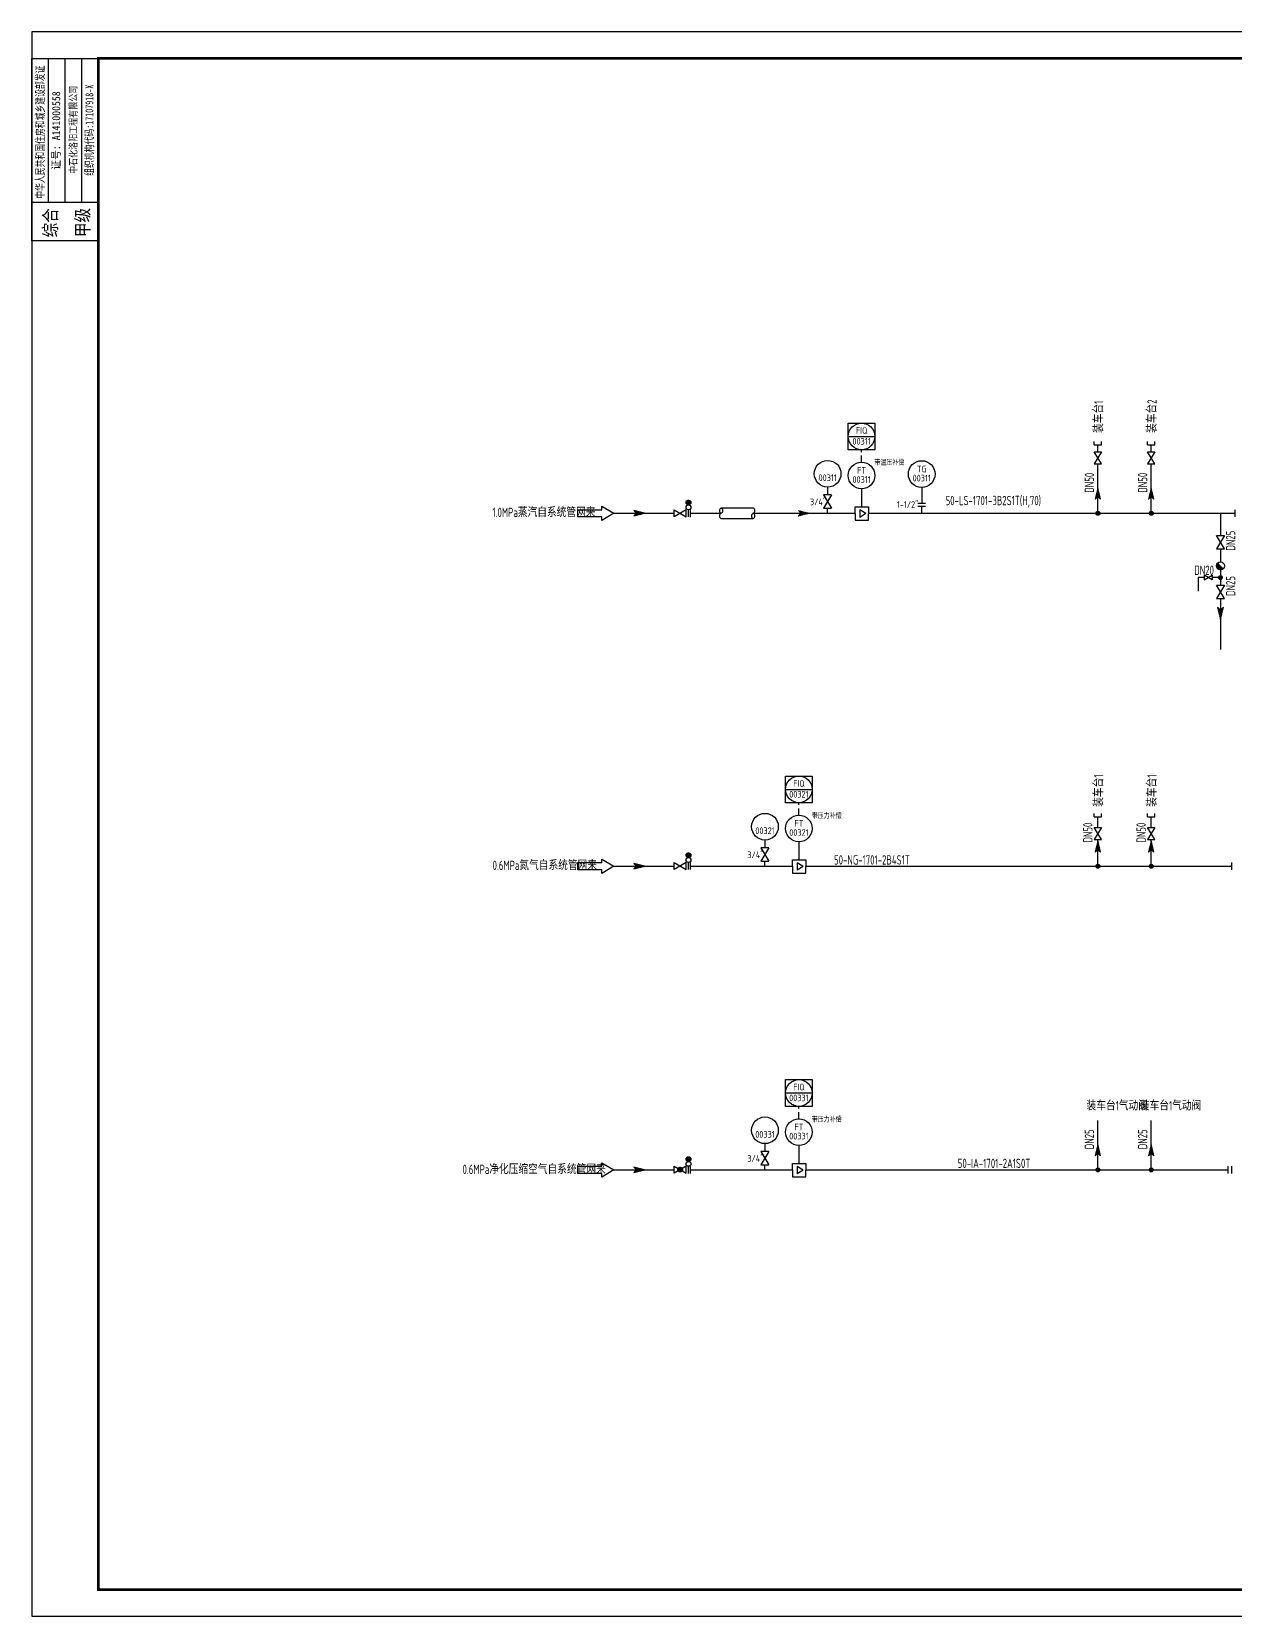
# Model space of a CAD drawing. Extents: x 24843 to 27502, y -10108 to -7552.
# Drawn here: x 26620 to 27072, y -10108 to -9514 of the extents above; entities that cross this region are included whole.
import ezdxf
from ezdxf.enums import TextEntityAlignment as Align

# ---------------------------------------------------------------- set-up
doc = ezdxf.new("R2010")
doc.units = 0
doc.linetypes.add('HIDDEN', pattern=[0.375, 0.25, -0.125])
doc.linetypes.add('NEWHIDDEN', pattern=[3.8, 2.5, -1.3])
doc.layers.get('0').update_dxf_attribs({"linetype": 'CONTINUOUS'})
for name, color, linetype in [('GREEN', 7, 'CONTINUOUS'), ('INST', 4, 'CONTINUOUS'), ('MIN', 6, 'CONTINUOUS'), ('WIDE', 7, 'CONTINUOUS'), ('仪电', 7, 'CONTINUOUS')]:
    doc.layers.add(name, color=color, linetype=linetype)
doc.styles.add('CORPORATION', font='simhei.ttf')
doc.styles.add('LYTXT', font='ascii.shx', dxfattribs={"width": 0.8, "height": 4, "bigfont": 'LYTXT.shx'})
doc.styles.add('YKCAD', font='isocpeur.ttf', dxfattribs={"width": 0.8, "height": 0.125})

# ---------------------------------------------------------------- blocks, each defined once
blk = doc.blocks.new('*X66')
at = {"color": 0, "linetype": 'Continuous'}
for p, q in [((62.27, 55.73), (62.28, 55.74)), ((62.36, 55.64), (62.42, 55.71)), ((63.52, 54.57), (62.37, 55.72)), ((62.45, 55.55), (62.57, 55.67)), ((62.54, 55.46), (62.71, 55.64)), ((63.66, 54.6), (62.6, 55.66)), ((62.62, 55.38), (62.85, 55.6)), ((62.71, 55.29), (62.99, 55.57)), ((62.8, 55.2), (63.13, 55.53)), ((63.8, 54.64), (62.84, 55.6)), ((62.89, 55.11), (63.27, 55.49)), ((62.98, 55.02), (63.41, 55.46)), ((63.94, 54.67), (63.07, 55.54)), ((64.09, 54.71), (63.31, 55.49)), ((62.39, 54.28), (62.34, 54.34)), ((62.53, 54.32), (62.42, 54.42)), ((62.43, 54.29), (63.56, 55.42)), ((62.67, 54.36), (62.51, 54.51)), ((62.81, 54.39), (62.6, 54.6)), ((62.66, 54.35), (63.7, 55.39)), ((62.95, 54.43), (62.69, 54.69)), ((63.1, 54.46), (62.78, 54.78)), ((63.24, 54.5), (62.87, 54.87)), ((62.9, 54.41), (63.84, 55.35)), ((63.38, 54.53), (62.96, 54.96)), ((63.13, 54.47), (63.98, 55.32)), ((63.37, 54.53), (64.12, 55.28)), ((64.23, 54.74), (63.54, 55.43)), ((63.6, 54.59), (64.26, 55.25)), ((64.37, 54.78), (63.78, 55.37)), ((63.84, 54.65), (64.4, 55.21)), ((64.51, 54.81), (64.02, 55.31)), ((64.08, 54.71), (64.55, 55.18)), ((64.65, 54.85), (64.25, 55.25)), ((64.31, 54.77), (64.69, 55.14)), ((64.79, 54.89), (64.49, 55.19)), ((64.55, 54.82), (64.83, 55.11)), ((64.93, 54.92), (64.72, 55.13)), ((64.78, 54.88), (64.97, 55.07)), ((65.08, 54.96), (64.96, 55.07)), ((65.02, 54.94), (65.11, 55.03)), ((65.22, 54.99), (65.19, 55.01))]:
    blk.add_line(p, q, dxfattribs=at)
blk = doc.blocks.new('ARROW')
at = {"layer": 'GREEN', "color": 3, "linetype": 'Continuous'}
for p, q in [((0, 1.5), (10, 1.5)), ((0, -1.5), (0, 1.5)), ((10, 3), (15, 0)), ((10, 1.5), (10, 3)), ((15, 0), (10, -3)), ((10, -1.5), (0, -1.5)), ((10, -3), (10, -1.5))]:
    blk.add_line(p, q, dxfattribs=at)
blk = doc.blocks.new('*U30')
for p, q in [((-0.125, 0.125), (-0.125, 0.464)), ((-0.25, 0.125), (0, 0.125)), ((-0.25, 0), (-0.25, 0.125)), ((-0.25, 0), (-0.25, -0.125)), ((-0.161, 0.069), (-0.161, -0.07)), ((-0.05, -0.001), (-0.161, 0.069)), ((0, 0.125), (0, 0)), ((0, -0.125), (0, 0)), ((-0.25, -0.125), (0, -0.125)), ((-0.05, -0.001), (-0.161, -0.07))]:
    blk.add_line(p, q)
blk.add_circle((-0.128, 0.714), 0.25)
at = {"style": 'YKCAD', "width": 0.8, "flags": 8}
blk.add_attdef('IA100', text='', height=0.125, dxfattribs=at).set_placement((-0.128, 0.748), align=Align.CENTER)
at = {"style": 'YKCAD', "width": 0.8}
blk.add_attdef('IA101', text='', height=0.125, dxfattribs=at).set_placement((-0.128, 0.576), align=Align.CENTER)
at = {"style": 'YKCAD', "width": 0.95}
for tag, p, flags in [('IA102', (-0.222, 0.374), 3), ('IA103', (-0.221, 0.303), 1), ('IA104', (-0.22, 0.229), 1)]:
    blk.add_attdef(tag, p, '', height=0.05, dxfattribs=dict(at, flags=flags))
blk = doc.blocks.new('*U23')
for p, q in [((-5, 5), (5, 5)), ((-5, -5), (-5, 5)), ((-5, 0), (5, 0)), ((5, 5), (5, -5)), ((5, -5), (-5, -5))]:
    blk.add_line(p, q)
blk.add_circle((0, 0), 5)
at = {"style": 'YKCAD', "width": 0.8}
for tag, p in [('IA100', (0.01, 0.98)), ('IA101', (0.01, -3.08))]:
    blk.add_attdef(tag, text='', height=2.5, dxfattribs=at).set_placement(p, align=Align.CENTER)
for tag, p in [('IA105', (5.81, 2.92)), ('IA107', (5.81, 0.21)), ('IA108', (5.81, -2.42)), ('IA106', (5.83, -5.21))]:
    blk.add_attdef(tag, p, '', height=2.5, dxfattribs=at)
at = {"style": 'YKCAD', "width": 0.95}
for tag, p, flags in [('IA102', (-1.85, -6.05), 3), ('IA103', (-1.85, -7.3), 1), ('IA104', (-1.85, -8.55), 1)]:
    blk.add_attdef(tag, p, '', height=1, dxfattribs=dict(at, flags=flags))
blk = doc.blocks.new('LC311')
for p, q in [((-2.5, 1.5), (2.5, -1.5)), ((-2.5, -1.5), (2.5, 1.5)), ((-2.5, 1.5), (-2.5, -1.5)), ((2.5, -1.5), (2.5, 1.5))]:
    blk.add_line(p, q)
blk.add_lwpolyline([(-2.5, 1.5), (-2.5, 1.5), (-2.5, 1.5), (-2.5, 1.5)], close=True)
blk = doc.blocks.new('*U28')
for p, q in [((0, 0.491), (0, 0.345)), ((0, 0.459), (0, 0.402)), ((0, 0), (0, 0.095))]:
    blk.add_line(p, q)
blk.add_circle((0, 0.741), 0.25)
at = {"linetype": 'HIDDEN', "xscale": 0.04999999999999982, "yscale": 0.04999999999999982, "zscale": 0.04999999999999982, "rotation": 270}
blk.add_blockref('LC311', (-0.001, 0.22), dxfattribs=at)
at = {"style": 'YKCAD', "width": 0.8}
blk.add_text('3/4"', height=0.125, dxfattribs=at).set_placement((-0.331, 0.151))
at = {"style": 'YKCAD', "width": 0.8, "flags": 10}
blk.add_attdef('IA100', text='', height=0.125, dxfattribs=at).set_placement((0.001, 0.775), align=Align.CENTER)
at = {"style": 'YKCAD', "width": 0.8}
blk.add_attdef('IA101', text='', height=0.125, dxfattribs=at).set_placement((0.001, 0.603), align=Align.CENTER)
at = {"style": 'YKCAD', "width": 0.95}
for tag, p, flags in [('IA102', (-0.093, 0.552), 3), ('IA103', (-0.093, 0.489), 1), ('IA104', (-0.093, 0.427), 1)]:
    blk.add_attdef(tag, p, '', height=0.05, dxfattribs=dict(at, flags=flags))
blk = doc.blocks.new('*U27')
for p, q in [((0, 0.491), (0, 0.203)), ((0, 0.459), (0, 0.402)), ((0, 0), (0, 0.123))]:
    blk.add_line(p, q)
at = {"const_width": 0.025}
for points in [[(-0.076, 0.135), (0.074, 0.135)], [(0.074, 0.192), (0.074, 0.192), (-0.076, 0.192)]]:
    blk.add_lwpolyline(points, dxfattribs=at)
blk.add_circle((0, 0.741), 0.25)
at = {"style": 'YKCAD', "width": 0.8}
blk.add_text('1-1/2"', height=0.125, dxfattribs=at).set_placement((-0.466, 0.107))
at = {"style": 'YKCAD', "width": 0.8, "flags": 8}
blk.add_attdef('IA100', text='', height=0.125, dxfattribs=at).set_placement((0.001, 0.775), align=Align.CENTER)
at = {"style": 'YKCAD', "width": 0.8}
blk.add_attdef('IA101', text='', height=0.125, dxfattribs=at).set_placement((0.001, 0.603), align=Align.CENTER)
at = {"style": 'YKCAD', "width": 0.95}
for tag, p, flags in [('IA102', (-0.093, 0.552), 3), ('IA103', (-0.093, 0.489), 1), ('IA104', (-0.093, 0.427), 1)]:
    blk.add_attdef(tag, p, '', height=0.05, dxfattribs=dict(at, flags=flags))

msp = doc.modelspace()

# ---------------------------------------------------------------- hatches: boundary and pattern name
at = {"layer": '仪电', "linetype": 'Continuous', "ltscale": 0.01}
for color, points in [(3, [(27020.99, -9694.45, 1), (27019.49, -9694.45, 1)]), (3, [(27040.99, -9694.45, 1), (27039.49, -9694.45, 1)]), (4, [(27065.46, -9718.52, 1), (27066.96, -9718.52, 1)]), (3, [(27020.99, -9826.75, 1), (27019.49, -9826.75, 1)]), (3, [(27040.99, -9826.75, 1), (27039.49, -9826.75, 1)]), (3, [(27020.99, -9940.57, 1), (27019.49, -9940.57, 1)]), (3, [(27040.99, -9940.57, 1), (27039.49, -9940.57, 1)])]:
    msp.add_hatch(color=color, dxfattribs=at).paths.add_polyline_path(points)

# ---------------------------------------------------------------- linework, layer by layer
for p, q in [((26626.61, -9578), (26626.61, -9523.92)), ((26632.86, -9578), (26632.86, -9523.92)), ((26639.11, -9578), (26639.11, -9523.92)), ((26645.36, -9578), (26620.36, -9578))]:
    msp.add_line(p, q)
at = {"color": 6}
for p, q in [((27020.24, -9671.39), (27020.24, -9668.82)), ((27040.24, -9671.39), (27040.24, -9668.82))]:
    msp.add_line(p, q, dxfattribs=at)
at = {"color": 3, "linetype": 'Continuous'}
for p, q in [((26878.94, -9692.45), (26890.94, -9692.45)), ((26878.94, -9696.45), (26890.94, -9696.45)), ((27064.71, -9714.12), (27065.44, -9713.39)), ((27064.71, -9714.29), (27065.53, -9713.48)), ((27064.71, -9714.08), (27066.29, -9715.66)), ((27064.71, -9714.25), (27066.12, -9715.66)), ((27064.73, -9713.93), (27065.35, -9713.3)), ((27064.73, -9714.45), (27065.61, -9713.57)), ((27064.73, -9713.92), (27066.45, -9715.64)), ((27064.74, -9714.46), (27065.91, -9715.63)), ((27064.76, -9713.77), (27066.6, -9715.61)), ((27064.77, -9714.59), (27065.7, -9713.66)), ((27064.78, -9713.69), (27065.26, -9713.21)), ((27064.8, -9713.64), (27066.73, -9715.57)), ((27064.81, -9714.71), (27065.66, -9715.56)), ((27064.82, -9714.72), (27065.79, -9713.75)), ((27064.85, -9713.51), (27066.86, -9715.52)), ((27064.87, -9714.84), (27065.88, -9713.83)), ((27064.92, -9713.4), (27066.97, -9715.45)), ((27064.93, -9714.96), (27065.97, -9713.92)), ((27064.94, -9713.36), (27065.17, -9713.13)), ((27064.99, -9713.29), (27067.08, -9715.38)), ((27065.01, -9715.06), (27066.06, -9714.01)), ((27065.06, -9713.19), (27067.18, -9715.31)), ((27065.09, -9715.16), (27066.14, -9714.1)), ((27065.11, -9715.18), (27065.19, -9715.26)), ((27067.27, -9715.22), (27065.15, -9713.1)), ((27065.17, -9715.25), (27066.23, -9714.19)), ((27065.27, -9715.33), (27066.32, -9714.28)), ((27065.37, -9715.41), (27066.41, -9714.36)), ((27065.48, -9715.47), (27066.5, -9714.45)), ((27065.6, -9715.53), (27066.59, -9714.54)), ((27065.72, -9715.58), (27066.67, -9714.63)), ((27065.86, -9715.62), (27066.76, -9714.72)), ((27066.01, -9715.65), (27066.85, -9714.81)), ((27066.17, -9715.66), (27066.94, -9714.89)), ((27066.36, -9715.65), (27067.03, -9714.98)), ((27066.57, -9715.62), (27067.12, -9715.07)), ((27066.84, -9715.52), (27067.2, -9715.16))]:
    msp.add_line(p, q, dxfattribs=at)
at = {"color": 1, "linetype": 'Continuous'}
msp.add_line((27057.89, -9718.52), (27057.89, -9723.68), dxfattribs=at)
at = {"color": 1}
msp.add_line((26944.67, -9940.55), (27068.96, -9940.54), dxfattribs=at)
for points in [[(26620.36, -10107.92), (27461.36, -10107.92), (27461.36, -9513.92), (26620.36, -9513.92)], [(26645.36, -9592.3), (26620.36, -9592.3), (26620.36, -9523.92), (26645.36, -9523.92)]]:
    msp.add_lwpolyline(points, close=True)
at = {"const_width": 1}
msp.add_lwpolyline([(26645.36, -10097.92), (27451.36, -10097.92), (27451.36, -9523.92), (26645.36, -9523.92)], close=True, dxfattribs=at)
at = {"color": 3, "linetype": 'Continuous'}
msp.add_circle((27066.21, -9714.16), 1.5, dxfattribs=at)
for centre, start, end in [((26879.44, -9693.45), 116.56505, 243.43495), ((26878.44, -9693.45), 296.56505, 63.43495), ((26890.44, -9693.45), 296.56505, 63.43495), ((26879.44, -9695.45), 116.56505, 243.43495), ((26891.44, -9695.45), 116.56505, 243.43495), ((26890.44, -9695.45), 296.56505, 63.43495)]:
    msp.add_arc(centre, 1.12, start, end, dxfattribs=at)
at = {"layer": 'GREEN', "color": 3, "linetype": 'Continuous'}
for p, q in [((27018.89, -9668.82), (27018.89, -9667.55)), ((27018.89, -9668.82), (27021.59, -9668.82)), ((27021.59, -9668.82), (27021.59, -9667.55)), ((27038.89, -9668.82), (27038.89, -9667.55)), ((27038.89, -9668.82), (27041.59, -9668.82)), ((27041.59, -9668.82), (27041.59, -9667.55)), ((27021.59, -9675.89), (27018.89, -9671.39)), ((27021.59, -9671.39), (27018.89, -9675.89)), ((27018.89, -9671.39), (27021.59, -9671.39)), ((27018.89, -9675.89), (27021.59, -9675.89)), ((27041.59, -9675.89), (27038.89, -9671.39)), ((27041.59, -9671.39), (27038.89, -9675.89)), ((27038.89, -9671.39), (27041.59, -9671.39)), ((27038.89, -9675.89), (27041.59, -9675.89)), ((27020.24, -9685.11), (27019.23, -9689.16)), ((27021.26, -9689.16), (27020.24, -9685.11)), ((27040.24, -9685.11), (27039.23, -9689.16)), ((27041.26, -9689.16), (27040.24, -9685.11)), ((26850.23, -9694.45), (26846.18, -9693.43)), ((26846.18, -9693.43), (26847.19, -9694.45)), ((26850.23, -9694.45), (26846.18, -9693.43)), ((26846.18, -9693.43), (26847.19, -9694.45)), ((26865.85, -9693.1), (26861.35, -9695.8)), ((26861.35, -9693.1), (26865.85, -9695.8)), ((26861.35, -9695.8), (26861.35, -9693.1)), ((26865.85, -9695.8), (26865.85, -9693.1)), ((27019.23, -9689.16), (27020.24, -9688.15)), ((27020.24, -9688.15), (27021.26, -9689.16)), ((27039.23, -9689.16), (27040.24, -9688.15)), ((27040.24, -9688.15), (27041.26, -9689.16)), ((27071.56, -9693.1), (27071.56, -9695.8)), ((26846.18, -9695.46), (26850.23, -9694.45)), ((26847.19, -9694.45), (26846.18, -9695.46)), ((26846.18, -9695.46), (26850.23, -9694.45)), ((26847.19, -9694.45), (26846.18, -9695.46)), ((27067.73, -9707.75), (27064.73, -9702.75)), ((27067.73, -9702.75), (27064.73, -9707.75)), ((27064.73, -9702.75), (27067.73, -9702.75)), ((27064.73, -9707.75), (27067.73, -9707.75)), ((27060.05, -9719.42), (27063.05, -9717.62)), ((27060.05, -9717.62), (27060.05, -9719.42)), ((27063.05, -9719.42), (27060.05, -9717.62)), ((27063.05, -9717.62), (27063.05, -9719.42)), ((27067.73, -9726.38), (27064.73, -9721.38)), ((27067.73, -9721.38), (27064.73, -9726.38)), ((27064.73, -9721.38), (27067.73, -9721.38)), ((27064.73, -9726.38), (27067.73, -9726.38)), ((27065.08, -9729.67), (27066.21, -9734.17)), ((27066.21, -9730.79), (27065.08, -9729.67)), ((27066.21, -9734.17), (27067.33, -9729.67)), ((27067.33, -9729.67), (27066.21, -9730.79)), ((27018.89, -9808.19), (27018.89, -9806.92)), ((27021.59, -9808.19), (27021.59, -9806.92)), ((27038.89, -9808.19), (27038.89, -9806.92)), ((27041.59, -9808.19), (27041.59, -9806.92)), ((27018.89, -9808.19), (27021.59, -9808.19)), ((27021.59, -9816.74), (27018.89, -9812.24)), ((27021.59, -9812.24), (27018.89, -9816.74)), ((27018.89, -9812.24), (27021.59, -9812.24)), ((27038.89, -9808.19), (27041.59, -9808.19)), ((27041.59, -9816.74), (27038.89, -9812.24)), ((27041.59, -9812.24), (27038.89, -9816.74)), ((27038.89, -9812.24), (27041.59, -9812.24)), ((27018.89, -9816.74), (27021.59, -9816.74)), ((27020.24, -9817.41), (27019.23, -9821.46)), ((27021.26, -9821.46), (27020.24, -9817.41)), ((27038.89, -9816.74), (27041.59, -9816.74)), ((27040.24, -9817.41), (27039.23, -9821.46)), ((27041.26, -9821.46), (27040.24, -9817.41)), ((27019.23, -9821.46), (27020.24, -9820.45)), ((27020.24, -9820.45), (27021.26, -9821.46)), ((27039.23, -9821.46), (27040.24, -9820.45)), ((27040.24, -9820.45), (27041.26, -9821.46)), ((26850.23, -9826.75), (26846.18, -9825.74)), ((26846.18, -9825.74), (26847.19, -9826.75)), ((26846.18, -9827.76), (26850.23, -9826.75)), ((26847.19, -9826.75), (26846.18, -9827.76)), ((26865.85, -9825.3), (26861.35, -9828)), ((26861.35, -9825.3), (26865.85, -9828)), ((26861.35, -9828), (26861.35, -9825.3)), ((26865.85, -9828), (26865.85, -9825.3)), ((27070.36, -9825.4), (27070.36, -9828.1)), ((27020.24, -9931.23), (27019.23, -9935.28)), ((27021.26, -9935.28), (27020.24, -9931.23)), ((27040.24, -9931.23), (27039.23, -9935.28)), ((27041.26, -9935.28), (27040.24, -9931.23)), ((27019.23, -9935.28), (27020.24, -9934.27)), ((27020.24, -9934.27), (27021.26, -9935.28)), ((27039.23, -9935.28), (27040.24, -9934.27)), ((27040.24, -9934.27), (27041.26, -9935.28)), ((26850.23, -9940.57), (26846.18, -9939.56)), ((26846.18, -9939.56), (26847.19, -9940.57)), ((26846.18, -9941.58), (26850.23, -9940.57)), ((26847.19, -9940.57), (26846.18, -9941.58)), ((26865.85, -9939.12), (26861.35, -9941.82)), ((26861.35, -9939.12), (26865.85, -9941.82)), ((26861.35, -9941.82), (26861.35, -9939.12)), ((26865.85, -9941.82), (26865.85, -9939.12)), ((27068.96, -9939.22), (27068.96, -9941.92)), ((27070.39, -9939.22), (27070.39, -9941.92))]:
    msp.add_line(p, q, dxfattribs=at)
at = {"layer": 'INST', "linetype": 'NEWHIDDEN'}
for p, q in [((26931.6, -9675.28), (26931.6, -9670.63)), ((26908.09, -9807.58), (26908.09, -9802.93)), ((26908.09, -9921.4), (26908.09, -9916.75))]:
    msp.add_line(p, q, dxfattribs=at)
at = {"layer": 'MIN', "color": 1, "lineweight": -3}
for p, q in [((27066.23, -9694.45), (27066.23, -9702.75)), ((27066.23, -9707.75), (27066.23, -9712.66)), ((27066.21, -9715.66), (27066.21, -9721.38)), ((27060.05, -9718.52), (27057.89, -9718.52)), ((27065.46, -9718.52), (27063.05, -9718.52)), ((27066.21, -9726.38), (27066.21, -9745.46))]:
    msp.add_line(p, q, dxfattribs=at)
at = {"layer": 'WIDE', "color": 6}
for p, q in [((27020.24, -9694.45), (27020.24, -9675.89)), ((27040.24, -9694.45), (27040.24, -9675.89))]:
    msp.add_line(p, q, dxfattribs=at)
at = {"layer": 'WIDE', "color": 3, "linetype": 'Continuous'}
for p, q in [((26865.75, -9690.4), (26866.63, -9689.52)), ((26865.76, -9690.55), (26866.78, -9689.53)), ((26865.77, -9690.22), (26866.45, -9689.54)), ((26865.79, -9690.68), (26866.91, -9689.56)), ((26865.83, -9690.8), (26867.02, -9689.6)), ((26865.88, -9689.96), (26866.18, -9689.65)), ((26865.89, -9690.9), (26867.13, -9689.66)), ((26865.95, -9690.99), (26867.22, -9689.73)), ((26866.03, -9691.07), (26867.3, -9689.8)), ((26866.12, -9691.15), (26867.37, -9689.89)), ((26866.21, -9691.21), (26867.44, -9689.99)), ((26866.32, -9691.26), (26867.49, -9690.09)), ((26866.44, -9691.3), (26867.52, -9690.22)), ((26866.58, -9691.32), (26867.54, -9690.35)), ((26866.73, -9695.78), (26866.73, -9693.1)), ((26866.74, -9691.31), (26867.54, -9690.52)), ((26866.95, -9691.27), (26867.49, -9690.72)), ((26867.44, -9695.89), (26867.44, -9693.21)), ((26865.79, -9822.6), (26866.67, -9821.72)), ((26865.8, -9822.75), (26866.82, -9821.73)), ((26865.81, -9822.42), (26866.49, -9821.74)), ((26865.83, -9822.88), (26866.95, -9821.76)), ((26865.87, -9823), (26867.07, -9821.8)), ((26865.92, -9822.15), (26866.23, -9821.85)), ((26865.93, -9823.1), (26867.17, -9821.86)), ((26866, -9823.19), (26867.26, -9821.92)), ((26866.07, -9823.27), (26867.35, -9822)), ((26866.16, -9823.35), (26867.42, -9822.09)), ((26866.26, -9823.41), (26867.48, -9822.19)), ((26866.37, -9823.46), (26867.53, -9822.29)), ((26866.49, -9823.5), (26867.57, -9822.42)), ((26866.63, -9823.52), (26867.59, -9822.55)), ((26866.79, -9823.51), (26867.59, -9822.72)), ((26867, -9823.47), (26867.54, -9822.92)), ((26866.69, -9828), (26866.69, -9825.32)), ((26867.44, -9827.99), (26867.44, -9825.3)), ((26865.79, -9936.52), (26866.67, -9935.64)), ((26865.8, -9936.67), (26866.82, -9935.65)), ((26865.81, -9936.34), (26866.49, -9935.66)), ((26865.83, -9936.8), (26866.95, -9935.68)), ((26865.87, -9936.92), (26867.07, -9935.72)), ((26865.92, -9936.07), (26866.23, -9935.77)), ((26865.93, -9937.02), (26867.17, -9935.78)), ((26866, -9937.11), (26867.26, -9935.84)), ((26866.07, -9937.19), (26867.35, -9935.92)), ((26866.16, -9937.27), (26867.42, -9936.01)), ((26866.26, -9937.33), (26867.48, -9936.11)), ((26866.26, -9937.33), (26867.48, -9936.11)), ((26866.37, -9937.38), (26867.53, -9936.21)), ((26866.37, -9937.38), (26867.53, -9936.21)), ((26866.49, -9937.42), (26867.57, -9936.34)), ((26866.49, -9937.42), (26867.57, -9936.34)), ((26866.63, -9937.44), (26867.59, -9936.47)), ((26866.63, -9937.44), (26867.59, -9936.47)), ((26866.79, -9937.43), (26867.59, -9936.64)), ((26866.79, -9937.43), (26867.59, -9936.64)), ((26867, -9937.39), (26867.54, -9936.84)), ((26867, -9937.39), (26867.54, -9936.84)), ((26862.7, -9940.45), (26863.58, -9939.57)), ((26862.71, -9940.6), (26863.73, -9939.58)), ((26862.72, -9940.27), (26863.4, -9939.59)), ((26862.74, -9940.73), (26863.86, -9939.61)), ((26862.78, -9940.84), (26863.98, -9939.65)), ((26862.83, -9940), (26863.14, -9939.7)), ((26862.84, -9940.95), (26864.08, -9939.71)), ((26862.91, -9941.04), (26864.17, -9939.77)), ((26862.98, -9941.12), (26864.25, -9939.85)), ((26863.07, -9941.19), (26864.33, -9939.94)), ((26863.17, -9941.26), (26864.39, -9940.03)), ((26863.28, -9941.31), (26864.44, -9940.14)), ((26863.4, -9941.34), (26864.48, -9940.26)), ((26863.54, -9941.36), (26864.5, -9940.4)), ((26863.7, -9941.36), (26864.49, -9940.56)), ((26863.9, -9941.31), (26864.45, -9940.77)), ((26866.69, -9941.92), (26866.69, -9939.24)), ((26867.44, -9941.91), (26867.44, -9939.22))]:
    msp.add_line(p, q, dxfattribs=at)
at = {"layer": 'WIDE', "color": 1}
for p, q in [((27020.24, -9812.24), (27020.24, -9808.19)), ((27040.24, -9812.24), (27040.24, -9808.19)), ((27020.24, -9826.75), (27020.24, -9816.74)), ((27040.24, -9826.75), (27040.24, -9816.74)), ((27020.24, -9940.57), (27020.24, -9922.01)), ((27040.24, -9940.57), (27040.24, -9922.01))]:
    msp.add_line(p, q, dxfattribs=at)
at = {"layer": 'WIDE', "color": 1, "linetype": 'Continuous'}
for p, q in [((26867.44, -9826.75), (26905.66, -9826.75)), ((26910.66, -9826.75), (27070.36, -9826.75)), ((26867.44, -9940.57), (26905.66, -9940.56)), ((26910.66, -9940.56), (26944.67, -9940.55))]:
    msp.add_line(p, q, dxfattribs=at)
at = {"layer": 'WIDE', "color": 3, "linetype": 'Continuous'}
for centre in [(26866.69, -9690.42), (26866.69, -9692.22), (26866.69, -9822.62), (26866.69, -9824.42), (26866.69, -9936.54), (26866.69, -9936.54), (26866.69, -9938.34), (26863.6, -9940.47)]:
    msp.add_circle(centre, 0.9, dxfattribs=at)
at = {"layer": '仪电', "color": 1, "linetype": 'Continuous', "ltscale": 0.01}
for p, q in [((26838.69, -9694.45), (26861.35, -9694.45)), ((26867.44, -9694.45), (26878.94, -9694.45)), ((26890.94, -9694.45), (26929.17, -9694.45)), ((26934.17, -9694.45), (27071.56, -9694.45)), ((26838.69, -9826.75), (26861.35, -9826.75)), ((26838.69, -9940.57), (26861.35, -9940.57))]:
    msp.add_line(p, q, dxfattribs=at)
at = {"layer": '仪电', "color": 3, "linetype": 'Continuous', "ltscale": 0.01}
for centre in [(27020.24, -9694.45), (27040.24, -9694.45), (27020.24, -9826.75), (27040.24, -9826.75), (27020.24, -9940.57), (27040.24, -9940.57)]:
    msp.add_circle(centre, 0.75, dxfattribs=at)
at = {"layer": '仪电', "color": 4, "linetype": 'Continuous', "ltscale": 0.01}
msp.add_circle((27066.21, -9718.52), 0.75, dxfattribs=at)

# ---------------------------------------------------------------- block references
at = {"color": 3, "xscale": 0.8999999999996362, "yscale": 0.8999999999996362, "zscale": 0.8999999999996362}
for p in [(26825.19, -9694.45), (26825.19, -9826.75), (26825.19, -9940.57)]:
    msp.add_blockref('ARROW', p, dxfattribs=at)
at = {"layer": 'GREEN', "color": 3, "linetype": 'Continuous', "extrusion": (0, 0, -1)}
for p, xscale, yscale, zscale, rotation in [((-26945.99, -9773.2), 1.350000000000364, 1.350000000000364, -1.35, 90), ((-26965.99, -9773.2), 1.350000000000364, 1.350000000000364, -1.35, 90), ((-26762.14, -9620.2), 1.350000000000364, 1.350000000000364, -1.35, 180), ((-26823.81, -9620.2), 1.350000000000364, 1.350000000000364, -1.35, 180), ((-27148.71, -9636.29), 1.5, 1.5, -1.5, 270), ((-26945.99, -9905.5), 1.350000000000364, 1.350000000000364, -1.35, 90), ((-26965.99, -9905.5), 1.350000000000364, 1.350000000000364, -1.35, 90), ((-26762.14, -9752.5), 1.350000000000364, 1.350000000000364, -1.35, 180), ((-26945.99, -10019.32), 1.350000000000364, 1.350000000000364, -1.35, 90), ((-26965.99, -10019.32), 1.350000000000364, 1.350000000000364, -1.35, 90), ((-26762.14, -9866.32), 1.350000000000364, 1.350000000000364, -1.35, 180)]:
    msp.add_blockref('*X66', p, dxfattribs=dict(at, xscale=xscale, yscale=yscale, zscale=zscale, rotation=rotation))
at = {"layer": 'INST'}
for p, values in [((26931.6, -9665.63), {'IA100': 'FIQ', 'IA101': '00311'}), ((26908.09, -9797.93), {'IA100': 'FIQ', 'IA101': '00321'}), ((26908.09, -9911.75), {'IA100': 'FIQ', 'IA101': '00331'})]:
    msp.add_blockref('*U23', p, dxfattribs=at).add_auto_attribs(values)
ref = msp.add_blockref('*U28', (26918.88, -9694.44), dxfattribs=dict(at, xscale=20, yscale=20, zscale=20))
ref.add_attrib('IA101', '00311', dxfattribs={"layer": '0', "height": 2.5, "style": 'YKCAD', "width": 0.8}).set_placement((26918.9, -9682.38), align=Align.CENTER)
ref = msp.add_blockref('*U30', (26934.17, -9694.56), dxfattribs=dict(at, xscale=20, yscale=20, zscale=20))
ref.add_attrib('IA100', 'FT', dxfattribs={"layer": '0', "height": 2.5, "style": 'YKCAD', "width": 0.8}).set_placement((26931.61, -9679.61), align=Align.CENTER)
ref.add_attrib('IA101', '00311', dxfattribs={"layer": '0', "height": 2.5, "style": 'YKCAD', "width": 0.8}).set_placement((26931.61, -9683.05), align=Align.CENTER)
ref = msp.add_blockref('*U27', (26954.15, -9694.56), dxfattribs=dict(at, xscale=20, yscale=20, zscale=20))
ref.add_attrib('IA100', 'TG', dxfattribs={"layer": '0', "height": 2.5, "style": 'YKCAD', "width": 0.8}).set_placement((26954.16, -9679.07), align=Align.CENTER)
ref.add_attrib('IA101', '00311', dxfattribs={"layer": '0', "height": 2.5, "style": 'YKCAD', "width": 0.8}).set_placement((26954.16, -9682.51), align=Align.CENTER)
ref = msp.add_blockref('*U28', (26895.38, -9826.74), dxfattribs=dict(at, xscale=20, yscale=20, zscale=20))
ref.add_attrib('IA101', '00321', dxfattribs={"layer": '0', "height": 2.5, "style": 'YKCAD', "width": 0.8}).set_placement((26895.39, -9814.68), align=Align.CENTER)
ref = msp.add_blockref('*U30', (26910.66, -9826.86), dxfattribs=dict(at, xscale=20, yscale=20, zscale=20))
ref.add_attrib('IA100', 'FT', dxfattribs={"layer": '0', "height": 2.5, "style": 'YKCAD', "width": 0.8}).set_placement((26908.11, -9811.91), align=Align.CENTER)
ref.add_attrib('IA101', '00321', dxfattribs={"layer": '0', "height": 2.5, "style": 'YKCAD', "width": 0.8}).set_placement((26908.11, -9815.35), align=Align.CENTER)
ref = msp.add_blockref('*U28', (26895.38, -9940.56), dxfattribs=dict(at, xscale=20, yscale=20, zscale=20))
ref.add_attrib('IA101', '00331', dxfattribs={"layer": '0', "height": 2.5, "style": 'YKCAD', "width": 0.8}).set_placement((26895.39, -9928.5), align=Align.CENTER)
ref = msp.add_blockref('*U30', (26910.66, -9940.68), dxfattribs=dict(at, xscale=20, yscale=20, zscale=20))
ref.add_attrib('IA100', 'FT', dxfattribs={"layer": '0', "height": 2.5, "style": 'YKCAD', "width": 0.8}).set_placement((26908.11, -9925.73), align=Align.CENTER)
ref.add_attrib('IA101', '00331', dxfattribs={"layer": '0', "height": 2.5, "style": 'YKCAD', "width": 0.8}).set_placement((26908.11, -9929.17), align=Align.CENTER)

# ---------------------------------------------------------------- texts
at = {"style": 'CORPORATION'}
for s, height, width, p in [('中华人民共和国住房和城乡建设部发证', 3, 0.7, (26625.04, -9576.57)), ('证号: A141000558', 3, 0.9, (26631.03, -9565.67)), ('中石化洛阳工程有限公司', 2.6842, 0.8, (26637.28, -9567.23)), ('组织机构代码:17107918-X', 3, 0.7, (26643.48, -9567.94)), ('综合', 5, 0.8, (26629.83, -9591.02)), ('甲级', 5, 0.8, (26641.94, -9590.89))]:
    msp.add_text(s, height=height, rotation=90, dxfattribs=dict(at, width=width)).set_placement(p)
at = {"color": 3, "linetype": 'Continuous', "lineweight": 25, "style": 'LYTXT', "width": 0.8}
for s, p in [('装车台1', (27022.26, -9664.33)), ('装车台2', (27042.26, -9664.33)), ('DN50', (27018.77, -9686.72)), ('DN50', (27038.77, -9686.72)), ('装车台1', (27022.26, -9804.48)), ('装车台1', (27042.26, -9804.48)), ('DN50', (27018.21, -9817.89)), ('DN50', (27038.21, -9817.89)), ('DN25', (27018.77, -9932.84)), ('DN25', (27038.77, -9932.84))]:
    msp.add_text(s, height=3.5, rotation=90, dxfattribs=at).set_placement(p)
at = {"style": 'YKCAD', "width": 0.8}
for s, p in [('带温压补偿', (26936.42, -9676.29)), ('带压力补偿', (26912.91, -9808.72)), ('带压力补偿', (26912.91, -9922.54))]:
    msp.add_text(s, height=2, dxfattribs=at).set_placement(p)
at = {"color": 3, "linetype": 'Continuous', "lineweight": 25, "style": 'LYTXT', "width": 0.8}
for s, p in [('50-LS-1701-3B2S1T(H,70)', (26963.12, -9691.41)), ('1.0MPa蒸汽自系统管网来', (26793.18, -9695.85)), ('0.6MPa氮气自系统管网来', (26793.23, -9828.15)), ('50-NG-1701-2B4S1T', (26921.28, -9826.12)), ('装车台1气动阀', (27015.98, -9918.27)), ('装车台1气动阀', (27035.98, -9918.27)), ('50-IA-1701-2A1S0T', (26967.68, -9939.87)), ('0.6MPa净化压缩空气自系统管网来', (26781.94, -9942.11))]:
    msp.add_text(s, height=3.5, dxfattribs=at).set_placement(p)
at = {"color": 7, "linetype": 'Continuous', "lineweight": 25, "style": 'LYTXT', "width": 0.8}
for p in [(27071.77, -9708.44), (27071.77, -9725.44)]:
    msp.add_text('DN25', height=3.5, rotation=90, dxfattribs=at).set_placement(p)
msp.add_text('DN20', height=3.5, dxfattribs=at).set_placement((27056.4, -9717.55))

doc.saveas('drawing.dxf')
